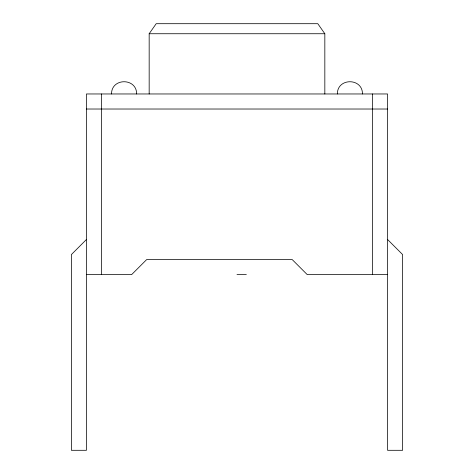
<?xml version="1.0" encoding="UTF-8"?>
<svg xmlns="http://www.w3.org/2000/svg" width="474" height="474" viewBox="0 0 474 474"><rect width="100%" height="100%" fill="white"/><g stroke="black" fill="none" stroke-linecap="round" stroke-linejoin="round"><path stroke-width="0.71" d="M111.532 93.965C111.36 77.671 136.79 77.671 136.625 93.965M337.375 93.965C337.21 77.671 362.64 77.671 362.468 93.965M149.168 93.965L149.168 33.737L156.195 23.7L317.805 23.7L324.832 33.737L324.832 93.965M86.434 239.512L71.378 254.568L71.378 450.3L86.434 450.3L86.434 93.965L387.566 93.965L387.566 450.3L402.622 450.3L402.622 254.568L387.566 239.512M149.168 33.737L324.832 33.737M86.434 109.02L387.566 109.02M86.434 274.642L131.606 274.642L146.662 259.586L292.209 259.586L307.265 274.642L387.566 274.642M237 274.642L246.338 274.642M372.511 93.965L372.511 274.642M101.489 93.965L101.489 274.642"/></g></svg>
